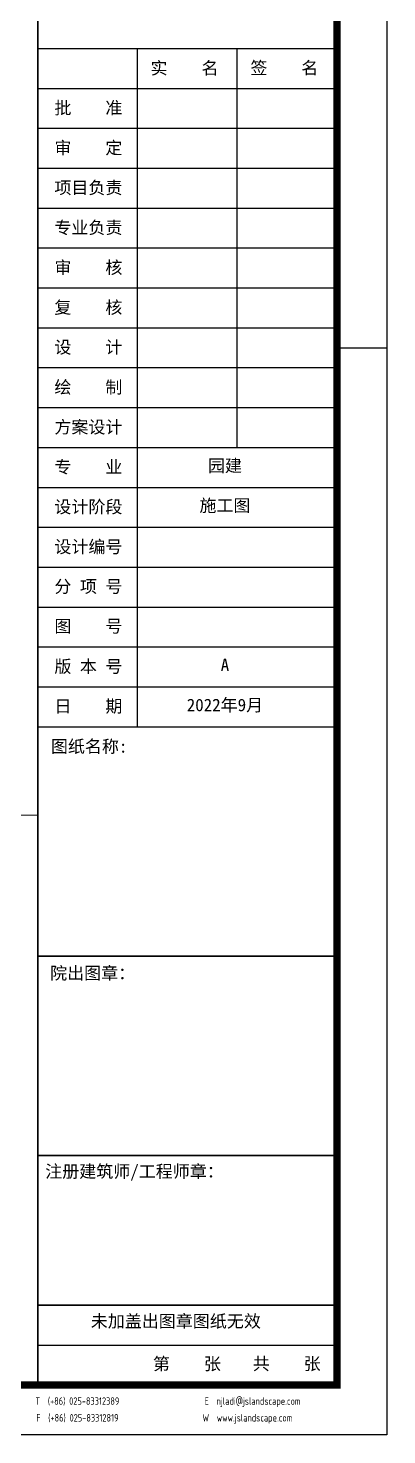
# Model space of a CAD drawing. Extents: x 396092 to 455492, y 17293 to 132793.
# Drawn here: x 409144 to 410942, y 17293 to 24345 of the extents above; entities that cross this region are included whole.
import ezdxf
from ezdxf.enums import TextEntityAlignment as Align

# ---------------------------------------------------------------- set-up
doc = ezdxf.new("R2010")
doc.units = 0
doc.header["$LTSCALE"] = 1000
doc.header["$MEASUREMENT"] = 0
doc.linetypes.add('DASH', pattern=[0.35, 0.25, -0.1])
doc.layers.add('8', color=8, linetype='Continuous', lineweight=9)
doc.styles.add('图框 英文', font='dim.shx', dxfattribs={"width": 0.7})
doc.styles.add('图框 黑体', font='simhei_0.ttf', dxfattribs={"width": 0.7})

# ---------------------------------------------------------------- blocks, each defined once
blk = doc.blocks.new('A$Ce900529c')
for p, q in [((1479.47, -770.99), (1539.47, -770.99)), ((1479.47, -770.99), (1539.47, -770.99)), ((1499.47, -842.99), (1499.47, -770.99)), ((1519.47, -850.99), (1519.47, -770.99)), ((1479.47, -778.99), (1539.47, -778.99)), ((1479.47, -786.99), (1539.47, -786.99)), ((1479.47, -794.99), (1539.47, -794.99)), ((1479.47, -802.99), (1539.47, -802.99)), ((1479.47, -810.99), (1539.47, -810.99)), ((1479.47, -818.99), (1539.47, -818.99)), ((1479.47, -826.99), (1539.47, -826.99)), ((1499.47, -906.99), (1499.47, -826.99)), ((1539.47, -830.99), (1549.47, -830.99)), ((1479.47, -834.99), (1539.47, -834.99)), ((1479.47, -842.99), (1539.47, -842.99)), ((1479.47, -850.99), (1539.47, -850.99)), ((1479.47, -858.99), (1539.47, -858.99)), ((1479.47, -866.99), (1539.47, -866.99)), ((1479.47, -874.99), (1539.47, -874.99)), ((1479.47, -882.99), (1539.47, -882.99)), ((1479.47, -890.99), (1539.47, -890.99)), ((1479.47, -898.99), (1539.47, -898.99)), ((1479.47, -906.99), (1539.47, -906.99)), ((1539.47, -1022.99), (1539.47, -970.99)), ((1479.47, -1030.99), (1539.47, -1030.99))]:
    blk.add_line(p, q)
blk.add_lwpolyline([(955.47, -628.99), (1549.47, -628.99), (1549.47, -1048.99), (955.47, -1048.99)], close=True)
at = {"const_width": 1.5}
blk.add_lwpolyline([(1539.47, -638.99), (980.47, -638.99), (980.47, -1038.99), (1539.47, -1038.99)], close=True, dxfattribs=at)
at = {"const_width": 0.35}
for points in [[(1479.47, -1038.99), (1479.47, -638.99)], [(1479.47, -952.99), (1539.47, -952.99)], [(1479.47, -992.99), (1539.47, -992.99)], [(1479.47, -1022.99), (1539.47, -1022.99)]]:
    blk.add_lwpolyline(points, dxfattribs=at)
at = {"style": '图框 黑体'}
for s, p in [('实    名', (1508.91, -774.86)), ('签    名', (1528.92, -774.82)), ('批    准', (1489.63, -782.85)), ('审    定', (1489.63, -790.85)), ('项目负责', (1489.63, -798.85)), ('专业负责', (1489.63, -806.85)), ('审    核', (1489.63, -814.85)), ('复    核', (1489.63, -822.85)), ('设    计', (1489.63, -830.85)), ('绘    制', (1489.63, -838.85)), ('方案设计', (1489.63, -846.85)), ('专    业', (1489.63, -854.85)), ('园建', (1517.01, -854.58)), ('设计阶段', (1489.63, -862.85)), ('施工图', (1517.01, -862.58)), ('设计编号', (1489.63, -870.85)), ('分 项 号', (1489.63, -878.85)), ('图    号', (1489.63, -886.85)), ('版 本 号', (1489.63, -894.85)), ('A', (1517.01, -894.58)), ('日    期', (1489.63, -902.85)), ('2022年9月', (1517.01, -902.58)), ('未加盖出图章图纸无效', (1507.16, -1026.13)), ('第    张', (1509.39, -1034.69)), ('共    张', (1529.39, -1034.69))]:
    blk.add_text(s, height=2.5, dxfattribs=at).set_placement(p, align=Align.MIDDLE)
for s, p in [('图纸名称:', (1482.11, -912.19)), ('院出图章：', (1481.96, -957.65)), ('注册建筑师/工程师章：', (1480.97, -997.4))]:
    blk.add_text(s, height=2.5, dxfattribs=at).set_placement(p)
at = {"style": '图框 英文', "width": 0.87}
for s, p in [('T  (+86) 025-83312389', (1487.42, -1042.21)), ('E  njladi@jslandscape.com', (1522.54, -1042.32)), ('F  (+86) 025-83312819', (1487.42, -1045.57)), ('W  www.jslandscape.com', (1521.51, -1045.79))]:
    blk.add_text(s, height=1.5, dxfattribs=at).set_placement(p, align=Align.MIDDLE)

msp = doc.modelspace()

# ---------------------------------------------------------------- linework, layer by layer
at = {"layer": '8', "linetype": 'DASH'}
msp.add_lwpolyline([(403475.2, 25387.6), (409192.3, 25387.6), (409192.3, 20399.7), (403475.2, 20399.7)], close=True, dxfattribs=at)

# ---------------------------------------------------------------- block references
at = {"xscale": 25, "yscale": 25, "zscale": 25}
msp.add_blockref('A$Ce900529c', (372205.5, 43518), dxfattribs=at)

doc.saveas('drawing.dxf')
